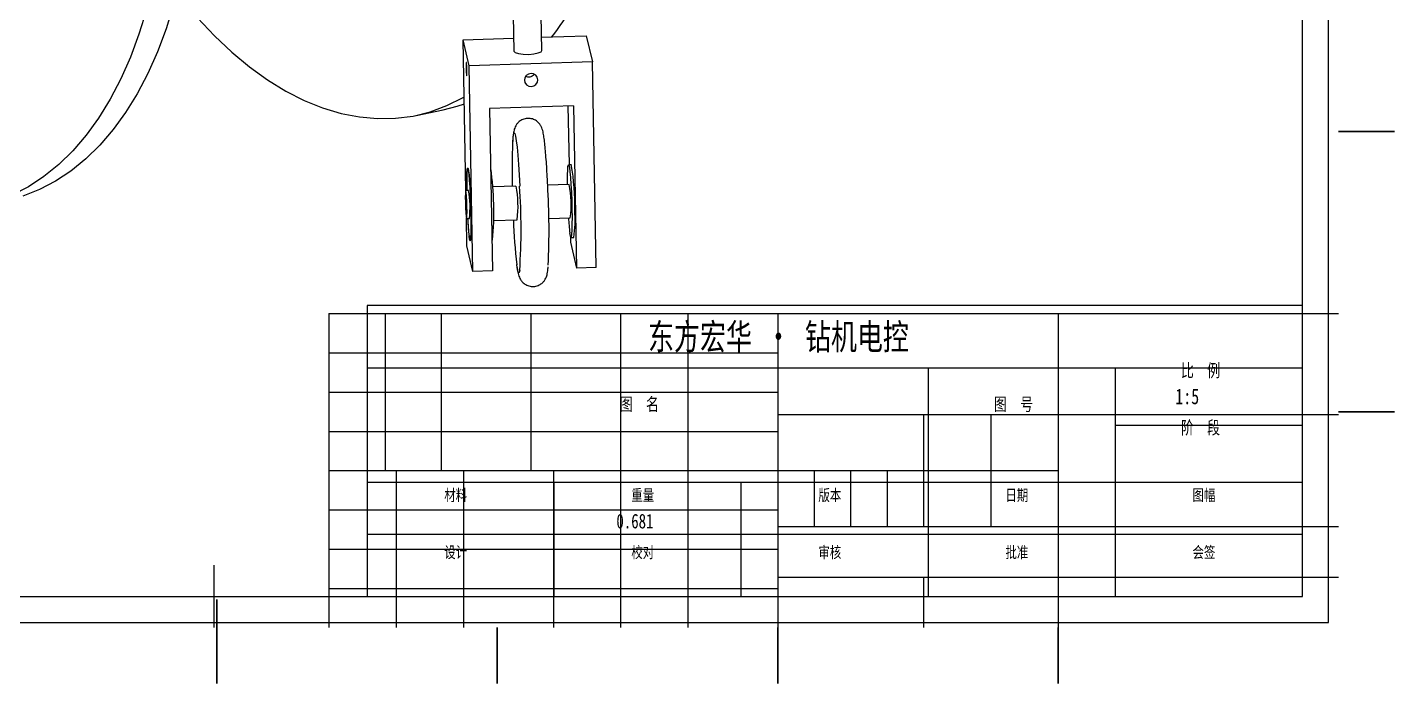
# Model space of a CAD drawing. Header units: millimetres. Extents: x 0 to 420, y 0 to 297.
# Drawn here: x 176.2 to 420, y 0 to 117.1 of the extents above; entities that cross this region are included whole.
import ezdxf

# ---------------------------------------------------------------- set-up
doc = ezdxf.new("R2010")
doc.units = ezdxf.units.MM
for name, color, linetype in [('10', 7, 'Continuous'), ('5', 7, 'Continuous'), ('SLD-0', 7, 'Continuous')]:
    doc.layers.add(name, color=color, linetype=linetype)
doc.styles.get("Standard").update_dxf_attribs({"font": 'HYSWLONGFANGSONG.TTF'})

# ---------------------------------------------------------------- blocks, each defined once
blk = doc.blocks.new('HH_FRAME_C429X297')
at = {"layer": 'HH_TITLE'}
for p, q in [((243.88, 50), (423.88, 50)), ((351.88, 28), (351.88, 50)), ((387.88, 28), (387.88, 50)), ((387.88, 39), (423.88, 39)), ((243.88, 28), (423.88, 28)), ((279.88, 18), (279.88, 28)), ((315.88, 18), (315.88, 28)), ((351.88, 18), (351.88, 28)), ((387.88, 18), (387.88, 28)), ((243.88, 18), (423.88, 18)), ((279.88, 6), (279.88, 18)), ((315.88, 6), (315.88, 18)), ((351.88, 6), (351.88, 18)), ((387.88, 6), (387.88, 18)), ((214.44, 0), (214.44, 12)), ((208.44, 6), (220.44, 6))]:
    blk.add_line(p, q, dxfattribs=at)
for points in [[(0, 1), (428.88, 1), (428.88, 298), (0, 298)], [(25, 6), (423.88, 6), (423.88, 293), (25, 293)], [(243.88, 6), (423.88, 6), (423.88, 62), (243.88, 62)]]:
    blk.add_lwpolyline(points, close=True, dxfattribs=at)
for s, height, p in [('东方宏华 · 钻机电控', 5, (297.93, 53.5)), ('比  例', 2.5, (400.49, 48.25)), ('图  名', 2.5, (292.49, 41.75)), ('图  号', 2.5, (364.49, 41.75)), ('阶  段', 2.5, (400.49, 37.25)), ('材料', 2.2, (258.72, 24.4)), ('重量', 2.2, (294.72, 24.4)), ('版本', 2.2, (330.72, 24.4)), ('日期', 2.2, (366.72, 24.4)), ('图幅', 2.2, (402.72, 24.4)), ('设计', 2.2, (258.72, 13.4)), ('校对', 2.2, (294.72, 13.4)), ('审核', 2.2, (330.72, 13.4)), ('批准', 2.2, (366.72, 13.4)), ('会签', 2.2, (402.72, 13.4))]:
    blk.add_text(s, height=height, dxfattribs=at).set_placement(p)
for tag, p, height in [('SCALE', (399.41, 43), 3), ('TITLE', (287.09, 32.5), 5), ('DWG_NO', (362.33, 33.25), 3.5), ('STAGE', (399.41, 32), 3), ('MATERIAL', (255.84, 19.1), 2.8), ('WEIGHT', (291.84, 19.1), 2.8), ('VERSION', (327.84, 19.1), 2.8), ('DATE', (363.84, 19.1), 2.8), ('SHEET', (399.84, 19.1), 2.8), ('DESIGN', (255.84, 8.1), 2.8), ('CHECKED', (291.84, 8.1), 2.8), ('REVIEWED', (327.84, 8.1), 2.8), ('APPROVED', (363.84, 8.1), 2.8), ('COUNTERSIGN', (399.84, 8.1), 2.8)]:
    blk.add_attdef(tag, p, '', height=height, dxfattribs=at)

msp = doc.modelspace()

# ---------------------------------------------------------------- linework, layer by layer
at = {"color": 7, "linetype": 'Continuous', "lineweight": 25}
for p, q in [((267.95, 112.92), (267.73, 125.02)), ((262.75, 123.98), (262.95, 112.83)), ((253.92, 114.82), (262.91, 115.11)), ((255.01, 110.21), (253.92, 114.82)), ((254.41, 87.95), (253.92, 114.82)), ((267.9, 115.28), (275.88, 115.53)), ((275.88, 115.53), (276.97, 110.92)), ((276.97, 110.92), (255.01, 110.21)), ((255.67, 73.5), (255.01, 110.21)), ((277.63, 74.21), (276.97, 110.92)), ((273.61, 103.08), (258.64, 102.59)), ((258.64, 102.59), (259.17, 73.61)), ((272.61, 103.05), (272.8, 92.55)), ((273.61, 103.08), (274.14, 74.1)), ((245.53, 101.35), (250.35, 102.35)), ((273.21, 92.56), (272.71, 92.55)), ((254.87, 87.97), (254.38, 87.95)), ((263.34, 88.74), (259.16, 88.6)), ((272.82, 89.05), (268.9, 88.92)), ((254.59, 78.11), (254.5, 83.05)), ((254.54, 82.95), (255.04, 82.97)), ((269.18, 82.93), (273.02, 83.05)), ((259.35, 82.61), (263.54, 82.74)), ((255.67, 73.5), (254.59, 78.11)), ((259.07, 79.1), (259.16, 79.1)), ((273.03, 79.78), (273.05, 78.71)), ((273.05, 78.71), (274.14, 74.1)), ((273.13, 79.55), (273.63, 79.57)), ((259.17, 73.61), (255.67, 73.5)), ((277.63, 74.21), (274.14, 74.1))]:
    msp.add_line(p, q, dxfattribs=at)
at = {"color": 7, "linetype": 'Continuous', "lineweight": 35}
for p, q in [((410, 98.5), (420, 98.5)), ((410, 48.5), (420, 48.5)), ((210, 0), (210, 15)), ((210, 10), (210, 0)), ((260, 10), (260, 0)), ((310, 10), (310, 0)), ((360, 10), (360, 0))]:
    msp.add_line(p, q, dxfattribs=at)
at = {"color": 7, "linetype": 'Continuous', "lineweight": 25, "flags": 128}
for points in [[(202.84, 123.22), (203.62, 122.22), (206.56, 118.74), (209.58, 115.53), (212.68, 112.6), (215.85, 109.98), (219.06, 107.67), (222.31, 105.68), (225.59, 104.02), (228.87, 102.7), (232.15, 101.71), (235.42, 101.07), (238.65, 100.78), (241.84, 100.84), (244.98, 101.24), (248.04, 101.99), (251.02, 103.09), (253.91, 104.53), (254.11, 104.64)], [(197.46, 120.14), (196.11, 115.81), (194.58, 111.71), (192.86, 107.84), (190.97, 104.22), (188.91, 100.88), (186.69, 97.81), (184.32, 95.04), (181.81, 92.58), (179.17, 90.43), (176.41, 88.6), (173.54, 87.11)], [(202.28, 121.14), (200.94, 116.81), (199.4, 112.71), (197.69, 108.84), (195.8, 105.22), (193.73, 101.88), (191.51, 98.81), (189.14, 96.04), (186.63, 93.58), (183.99, 91.43), (181.23, 89.61), (178.36, 88.11), (175.39, 86.96)], [(262.95, 112.83), (262.95, 112.79), (263.2, 112.55), (263.79, 112.36), (264.63, 112.25), (265.6, 112.23), (266.54, 112.31), (267.32, 112.48), (267.81, 112.7), (267.95, 112.92)], [(254.54, 108.46), (254.57, 108.43), (254.59, 108.58), (254.6, 108.89), (254.59, 109.31), (254.58, 109.78), (254.56, 110.22), (254.53, 110.57), (254.5, 110.78), (254.47, 110.81), (254.45, 110.66), (254.45, 110.35), (254.45, 109.93), (254.46, 109.46), (254.48, 109.02), (254.51, 108.66), (254.54, 108.46)], [(266.06, 106.51), (266.52, 106.61), (266.9, 106.87), (267.16, 107.26), (267.24, 107.7), (267.14, 108.15), (266.87, 108.51), (266.48, 108.75), (266.02, 108.83), (265.56, 108.72), (265.18, 108.46), (264.93, 108.07), (264.84, 107.63), (264.94, 107.19), (265.21, 106.82), (265.6, 106.58), (266.06, 106.51)], [(250.35, 102.35), (252.86, 103), (254.13, 103.42)], [(262.75, 96.5), (262.82, 97.39), (262.91, 97.99), (263.01, 98.23), (263.13, 98.11), (263.26, 97.64), (263.39, 96.83), (263.52, 95.69), (263.65, 94.27), (263.78, 92.61), (263.89, 90.75), (264, 88.74)], [(254.55, 87.96), (254.55, 88.97), (254.56, 90.14), (254.6, 91.05), (254.65, 91.67), (254.72, 91.95), (254.8, 91.88), (254.9, 91.46), (254.99, 90.73), (255.08, 89.71), (255.17, 88.46), (255.24, 87.05), (255.3, 85.55), (255.34, 84.05), (255.36, 82.63), (255.36, 81.36), (255.33, 80.31), (255.29, 79.54), (255.23, 79.08), (255.15, 78.98), (255.06, 79.22), (254.97, 79.8), (254.97, 79.8)], [(255.07, 79.19), (255.16, 78.97), (255.23, 79.11), (255.29, 79.59), (255.34, 80.38), (255.36, 81.45), (255.36, 82.74), (255.34, 84.17), (255.3, 85.67), (255.24, 87.16), (255.16, 88.56), (255.08, 89.8), (254.98, 90.8), (254.89, 91.51), (254.8, 91.9), (254.71, 91.94), (254.64, 91.63), (254.59, 90.99), (254.56, 90.05), (254.55, 88.86), (254.55, 87.96)], [(272.51, 89.04), (272.51, 89.55), (272.53, 90.72), (272.56, 91.63), (272.61, 92.25), (272.69, 92.53), (272.77, 92.46), (272.86, 92.05), (272.96, 91.31), (273.05, 90.29), (273.13, 89.04), (273.21, 87.63), (273.27, 86.13), (273.31, 84.63), (273.33, 83.21), (273.32, 81.94), (273.3, 80.89), (273.25, 80.12), (273.19, 79.67), (273.11, 79.56), (273.03, 79.8), (272.93, 80.38), (272.93, 80.38)], [(254.57, 83.03), (254.6, 83.44), (254.61, 84.16), (254.6, 85.08), (254.57, 86.05), (254.52, 86.93), (254.46, 87.59), (254.4, 87.92), (254.35, 87.88), (254.31, 87.46), (254.3, 86.74), (254.31, 85.83), (254.34, 84.85), (254.4, 83.97), (254.46, 83.31), (254.52, 82.98), (254.57, 83.03)], [(264.01, 73.72), (263.92, 73.33), (263.8, 73.27), (263.68, 73.56), (263.55, 74.21), (263.48, 74.73)]]:
    msp.add_lwpolyline(points, dxfattribs=at)
at = {"color": 7, "linetype": 'Continuous', "lineweight": 25}
for centre, radius, start, end in [((224.88, 149.4), 56.33, 322.7912, 336.3874), ((369.69, 91.78), 107.05, 177.4729, 181.6385), ((205.87, 84.15), 53.53, 354.59, 8.2895), ((233.54, 85.53), 40.28, 358.393, 10.0557), ((238.76, 84.94), 16.39, 353.0847, 10.6274), ((245.05, 85.15), 18.65, 352.5969, 11.1152), ((153.16, 81.12), 111.09, 356.1814, 3.933), ((134.41, 80.85), 134.82, 357.3499, 3.4239), ((254.46, 85.45), 18.71, 352.6306, 11.0815), ((285.68, 83.97), 30.99, 181.8772, 188.8837), ((303.52, 85.29), 48.86, 182.7388, 186.4544), ((318.37, 85.57), 45.73, 183.1682, 186.5116), ((254.66, 82.7), 19.22, 350.6206, 5.0656), ((368.4, 86.54), 105.59, 182.074, 186.4252)]:
    msp.add_arc(centre, radius, start, end, dxfattribs=at)
for points, knots in [([(265.67, 108.17), (265.54, 108.18), (265.33, 108.19), (265.15, 108.29), (265.09, 108.33)], [0, 0, 0, 0, 0.618082, 1, 1, 1, 1]), ([(266.58, 108.69), (266.56, 108.66), (266.47, 108.51), (266.21, 108.31), (265.9, 108.19), (265.72, 108.18), (265.67, 108.17)], [0, 0, 0, 0, 0.097835, 0.485831, 0.872703, 1, 1, 1, 1]), ([(268.99, 88.94), (268.97, 89.27), (268.93, 90.26), (268.84, 91.82), (268.72, 93.54), (268.6, 95.08), (268.47, 96.41), (268.33, 97.53), (268.2, 98.28), (268.06, 98.84), (267.89, 99.3), (267.59, 99.8), (267.13, 100.29), (266.46, 100.68), (265.62, 100.87), (264.76, 100.75), (264.06, 100.39), (263.58, 99.94), (263.27, 99.48), (263.08, 99.06), (262.97, 98.67), (262.88, 98.17), (262.8, 97.59), (262.77, 96.98), (262.75, 96.72)], [0, 0, 0, 0, 0.037915, 0.110267, 0.182814, 0.255664, 0.329099, 0.403791, 0.481941, 0.528294, 0.562453, 0.587964, 0.614635, 0.643933, 0.675171, 0.709958, 0.738238, 0.763066, 0.786258, 0.810042, 0.837868, 0.876791, 0.947169, 1, 1, 1, 1]), ([(263.5, 74.47), (263.5, 74.44), (263.55, 74), (263.64, 73.52), (263.77, 72.95), (263.91, 72.53), (264.12, 72.07), (264.5, 71.57), (265.07, 71.12), (265.84, 70.83), (266.69, 70.81), (267.47, 71.05), (268.06, 71.46), (268.45, 71.92), (268.7, 72.37), (268.84, 72.77), (268.94, 73.18), (269.02, 73.65), (269.05, 74.1), (269.07, 74.34)], [0, 0, 0, 0, 0.011857, 0.146042, 0.230064, 0.289768, 0.336211, 0.381231, 0.430009, 0.483082, 0.538237, 0.592601, 0.638452, 0.679986, 0.720091, 0.76386, 0.819004, 0.904353, 1, 1, 1, 1])]:
    msp.add_open_spline(points, degree=3, knots=knots, dxfattribs=at)
at = {"layer": '10', "color": 7, "lineweight": 25}
for p, q in [((240, 66), (240, 38)), ((250, 66), (250, 38)), ((266, 66), (266, 38)), ((282, 66), (282, 10)), ((294, 66), (294, 10)), ((310, 66), (310, 10)), ((360, 66), (360, 38)), ((310, 48), (410, 48)), ((335.99, 48), (335.99, 28)), ((348, 48), (348, 28)), ((230, 45), (310, 45)), ((230, 38), (360, 38)), ((242, 38), (242, 10)), ((254, 38), (254, 10)), ((270, 38), (270, 10)), ((360, 38), (360, 10)), ((230, 31), (310, 31)), ((310, 28), (410, 28)), ((230, 24), (310, 24)), ((310, 19), (410, 19)), ((230, 17), (310, 17))]:
    msp.add_line(p, q, dxfattribs=at)
at = {"layer": '10', "color": 7}
for p, q in [((230, 59), (310, 59)), ((230, 52), (310, 52))]:
    msp.add_line(p, q, dxfattribs=at)
at = {"layer": '5', "color": 7, "lineweight": 25}
for q in [(410, 66), (230, 10)]:
    msp.add_line((230, 66), q, dxfattribs=at)
at = {"layer": 'SLD-0'}
for p, q in [((316.5, 38), (316.5, 28)), ((323, 38), (323, 28)), ((329.5, 38), (329.5, 28))]:
    msp.add_line(p, q, dxfattribs=at)
at = {"layer": 'SLD-0', "lineweight": 25}
msp.add_line((335.99, 19), (335.99, 10), dxfattribs=at)

# ---------------------------------------------------------------- block references
at = {"xscale": 0.9264214046822743, "yscale": 0.9264214046822743}
msp.add_blockref('HH_FRAME_C429X297', (10.87, 10), dxfattribs=at).add_auto_attribs({'SCALE': '1:5', 'WEIGHT': '0.681'})

doc.saveas('drawing.dxf')
